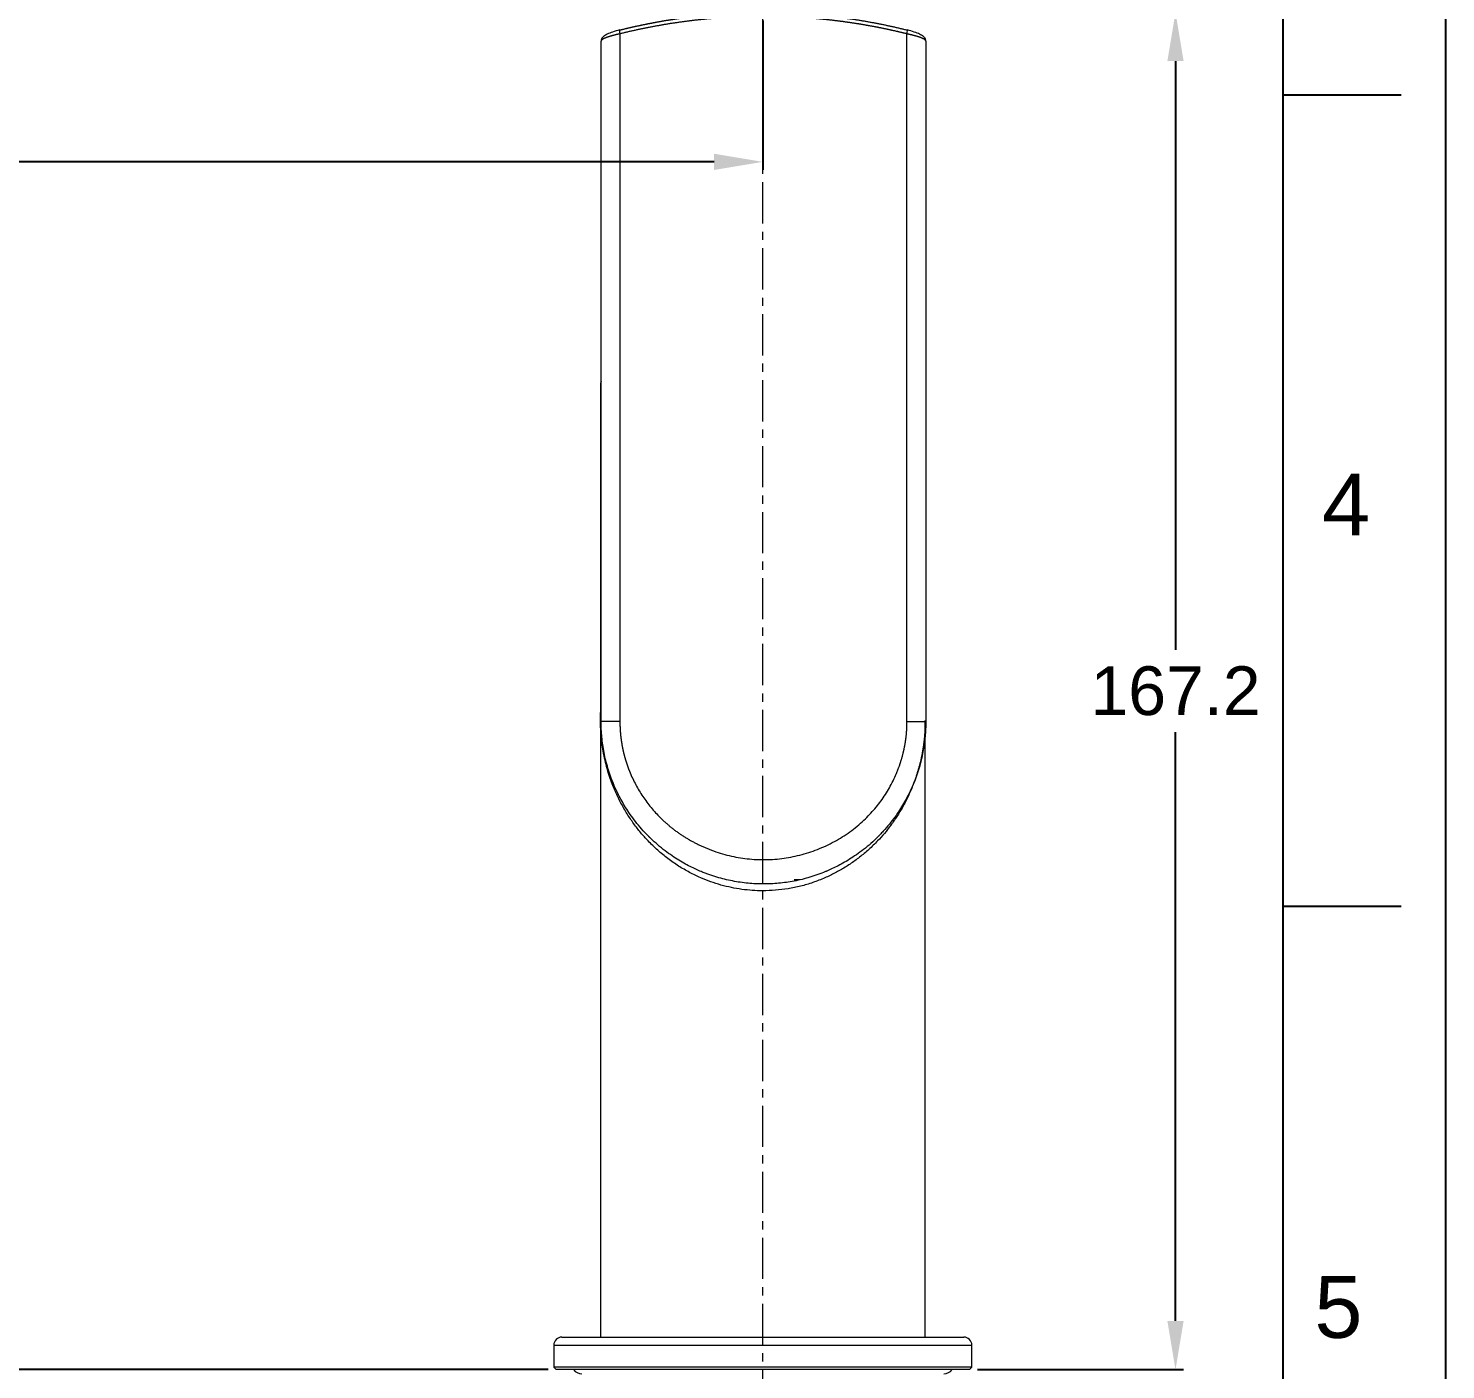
# Model space of a CAD drawing. Header units: millimetres. Extents: x 7368 to 7962, y 1333 to 2173.
# Drawn here: x 7787.2 to 7961.8, y 1696.3 to 1861.6 of the extents above; entities that cross this region are included whole.
import ezdxf

# ---------------------------------------------------------------- set-up
doc = ezdxf.new("R2010")
doc.units = ezdxf.units.MM
doc.linetypes.add('CENTERX2', pattern=[20.32, 12.7, -2.54, 2.54, -2.54])
doc.layers.get('Defpoints').update_dxf_attribs({"color": 3})
doc.layers.add('CENTER', color=1, linetype='CENTERX2', lineweight=15)
doc.layers.add('DIM', color=3, linetype='Continuous', lineweight=9)
doc.layers.add('FORM', color=7, linetype='Continuous')
doc.styles.get("Standard").update_dxf_attribs({"font": 'arial.ttf'})
doc.dimstyles.new('DIMSTYLE_1', dxfattribs={"dimtxt": 6, "dimasz": 6, "dimexe": 1, "dimexo": 1, "dimgap": 2, "dimtad": 1, "dimtih": 1, "dimtoh": 1, "dimdec": 1, "dimdsep": 46, "dimtxsty": 'Standard', "dimcen": 0, "dimclrd": 3, "dimclre": 3, "dimclrt": 4, "dimazin": 0, "dimtp": 0.3, "dimtm": 0.3, "dimtfac": 1, "dimtdec": 1, "dimtofl": 0, "dimtmove": 0, "dimatfit": 3, "dimfxl": 1, "dimtolj": 1, "dimtzin": 0, "dimarcsym": 0})

# ---------------------------------------------------------------- blocks, each defined once
blk = doc.blocks.new('*D34')
at = {"layer": 'Defpoints', "color": 0, "transparency": 16777216}
for p in [(7877.71, 1863.56), (7903.16, 1696.33), (7928.55, 1696.33)]:
    blk.add_point(p, dxfattribs=at)
at = {"layer": 'DIM', "color": 3, "lineweight": -2, "transparency": 16777216}
for p, q in [((7878.71, 1863.56), (7929.55, 1863.56)), ((7928.55, 1857.56), (7928.55, 1785.01)), ((7928.55, 1702.33), (7928.55, 1774.88)), ((7904.16, 1696.33), (7929.55, 1696.33))]:
    blk.add_line(p, q, dxfattribs=at)
at = {"layer": 'DIM', "color": 3, "transparency": 16777216}
for points in [[(7927.55, 1857.56), (7929.55, 1857.56), (7928.55, 1863.56)], [(7927.55, 1702.33), (7929.55, 1702.33), (7928.55, 1696.33)]]:
    blk.add_solid(points, dxfattribs=at)
at = {"layer": 'DIM', "color": 4, "transparency": 16777216, "insert": (7928.55, 1779.94), "char_height": 6, "attachment_point": 5}
blk.add_mtext('\\A1;167.2', dxfattribs=at)
blk = doc.blocks.new('*D43')
at = {"layer": 'Defpoints', "color": 0, "transparency": 16777216}
for p in [(7658.17, 1909.15), (7877.71, 1863.56), (7877.71, 1845.14)]:
    blk.add_point(p, dxfattribs=at)
at = {"layer": 'DIM', "color": 3, "lineweight": -2, "transparency": 16777216}
for p, q in [((7658.17, 1908.15), (7658.17, 1844.14)), ((7877.71, 1862.56), (7877.71, 1844.14)), ((7664.17, 1845.14), (7755.74, 1845.14)), ((7871.71, 1845.14), (7780.14, 1845.14))]:
    blk.add_line(p, q, dxfattribs=at)
at = {"layer": 'DIM', "color": 3, "transparency": 16777216}
for points in [[(7664.17, 1846.14), (7664.17, 1844.14), (7658.17, 1845.14)], [(7871.71, 1846.14), (7871.71, 1844.14), (7877.71, 1845.14)]]:
    blk.add_solid(points, dxfattribs=at)
at = {"layer": 'DIM', "color": 4, "transparency": 16777216, "insert": (7767.94, 1845.14), "char_height": 6, "attachment_point": 5}
blk.add_mtext('\\A1;219.5', dxfattribs=at)
blk = doc.blocks.new('*D44')
at = {"layer": 'Defpoints', "color": 0, "transparency": 16777216}
for p in [(7686.73, 1982.03), (7612.7, 1696.33), (7852.26, 1696.33)]:
    blk.add_point(p, dxfattribs=at)
at = {"layer": 'DIM', "color": 3, "lineweight": -2, "transparency": 16777216}
for p, q in [((7685.73, 1982.03), (7611.7, 1982.03)), ((7612.7, 1976.03), (7612.7, 1844.24)), ((7612.7, 1702.33), (7612.7, 1834.11)), ((7851.26, 1696.33), (7611.7, 1696.33))]:
    blk.add_line(p, q, dxfattribs=at)
at = {"layer": 'DIM', "color": 3, "transparency": 16777216}
for points in [[(7611.7, 1976.03), (7613.7, 1976.03), (7612.7, 1982.03)], [(7611.7, 1702.33), (7613.7, 1702.33), (7612.7, 1696.33)]]:
    blk.add_solid(points, dxfattribs=at)
at = {"layer": 'DIM', "color": 4, "transparency": 16777216, "insert": (7612.7, 1839.18), "char_height": 6, "attachment_point": 5}
blk.add_mtext('\\A1;285.7', dxfattribs=at)

msp = doc.modelspace()

# ---------------------------------------------------------------- linework, layer by layer
at = {"linetype": 'Continuous', "lineweight": 18, "extrusion": (0, 1, 0)}
for p, q in [((7857.79, 1776.17), (7857.79, 1860.03)), ((7897.79, 1860.03), (7897.79, 1776.17)), ((7857.71, 1817.83), (7857.71, 1776.33)), ((7857.71, 1776.33), (7857.71, 1700.33)), ((7897.71, 1700.33), (7897.71, 1776.33)), ((7851.96, 1699.33), (7851.96, 1696.63)), ((7852.96, 1700.33), (7902.46, 1700.33)), ((7903.46, 1696.63), (7903.46, 1699.33)), ((7903.46, 1696.63), (7851.96, 1696.63)), ((7851.96, 1696.63), (7852.26, 1696.33)), ((7903.16, 1696.33), (7852.26, 1696.33)), ((7903.16, 1696.33), (7903.46, 1696.63))]:
    msp.add_line(p, q, dxfattribs=at)
at = {"linetype": 'Continuous', "lineweight": 13, "extrusion": (0, 1, 0)}
for p, q in [((7860.1, 1860.91), (7860.1, 1776.17)), ((7895.47, 1776.17), (7895.47, 1860.91)), ((7860.1, 1776.17), (7857.79, 1776.17)), ((7895.47, 1776.17), (7897.79, 1776.17)), ((7881.59, 1756.71), (7882.26, 1756.71)), ((7851.96, 1699.33), (7903.46, 1699.33))]:
    msp.add_line(p, q, dxfattribs=at)
at = {"linetype": 'Continuous', "lineweight": 18, "extrusion": (0, 0, -1)}
msp.add_arc((-7877.71, 1776.33), 20, 358.1606, 4.9669, dxfattribs=at)
at = {"linetype": 'Continuous', "lineweight": 18}
for centre, radius, start, end in [((7852.96, 1699.33), 1, 90, 180), ((7902.46, 1699.33), 1, 0, 90), ((7855.4, 1697.14), 1.31, 218.1909, 270), ((7900.02, 1697.14), 1.31, 270, 321.8091)]:
    msp.add_arc(centre, radius, start, end, dxfattribs=at)
for centre, major_axis, ratio, start_param, end_param in [((7860.22, 1860.91), (-0.121, 0.485), 0.221553, 6.104157, 7.798761), ((7895.36, 1860.91), (0.121, 0.485), 0.221553, 4.76761, 6.462214), ((7858.31, 1860.11), (-0.424, 0.265), 0.970161, 6.263253, 6.284513), ((7897.27, 1860.11), (0.424, 0.265), 0.970161, 6.281858, 6.302498)]:
    msp.add_ellipse(centre, major_axis=major_axis, ratio=ratio, start_param=start_param, end_param=end_param, dxfattribs=at)
at = {"linetype": 'Continuous', "lineweight": 13}
for centre, major_axis, start_param, end_param in [((7858.31, 1860.11), (-0.424, 0.265), 0.001328, 0.573331), ((7897.27, 1860.11), (0.424, 0.265), 5.709855, 6.281858)]:
    msp.add_ellipse(centre, major_axis=major_axis, ratio=0.970161, start_param=start_param, end_param=end_param, dxfattribs=at)
at = {"linetype": 'Continuous', "lineweight": 18}
for points, knots in [([(7860.12, 1861.39), (7860.16, 1861.4), (7860.24, 1861.42), (7860.36, 1861.45), (7860.48, 1861.48), (7860.6, 1861.51), (7860.72, 1861.54), (7860.84, 1861.57), (7860.95, 1861.6), (7861.07, 1861.62), (7861.19, 1861.65), (7861.31, 1861.68), (7861.43, 1861.71), (7861.55, 1861.74), (7861.67, 1861.76), (7861.79, 1861.79), (7861.91, 1861.82), (7862.03, 1861.84), (7862.15, 1861.87), (7862.27, 1861.9), (7862.39, 1861.92), (7862.52, 1861.95), (7862.64, 1861.97), (7862.76, 1862), (7862.88, 1862.02), (7863, 1862.05), (7863.12, 1862.07), (7863.24, 1862.1), (7863.36, 1862.12), (7863.48, 1862.15), (7863.6, 1862.17), (7863.72, 1862.19), (7863.84, 1862.22), (7863.96, 1862.24), (7864.08, 1862.26), (7864.2, 1862.29), (7864.32, 1862.31), (7864.44, 1862.33), (7864.56, 1862.36), (7864.68, 1862.38), (7864.81, 1862.4), (7864.93, 1862.42), (7865.05, 1862.44), (7865.17, 1862.46), (7865.29, 1862.49), (7865.41, 1862.51), (7865.53, 1862.53), (7865.65, 1862.55), (7865.77, 1862.57), (7865.89, 1862.59), (7866.01, 1862.61), (7866.14, 1862.63), (7866.26, 1862.65), (7866.38, 1862.67), (7866.5, 1862.68), (7866.62, 1862.7), (7866.74, 1862.72), (7866.86, 1862.74), (7866.98, 1862.76), (7867.1, 1862.78), (7867.23, 1862.79), (7867.35, 1862.81), (7867.47, 1862.83), (7867.59, 1862.85), (7867.71, 1862.86), (7867.83, 1862.88), (7867.95, 1862.9), (7868.07, 1862.91), (7868.2, 1862.93), (7868.32, 1862.95), (7868.44, 1862.96), (7868.56, 1862.98), (7868.68, 1862.99), (7868.8, 1863.01), (7868.92, 1863.02), (7869.05, 1863.04), (7869.17, 1863.05), (7869.29, 1863.07), (7869.41, 1863.08), (7869.53, 1863.09), (7869.65, 1863.11), (7869.77, 1863.12), (7869.9, 1863.14), (7870.02, 1863.15), (7870.14, 1863.16), (7870.26, 1863.17), (7870.38, 1863.19), (7870.5, 1863.2), (7870.63, 1863.21), (7870.75, 1863.22), (7870.87, 1863.23), (7870.99, 1863.25), (7871.11, 1863.26), (7871.23, 1863.27), (7871.36, 1863.28), (7871.48, 1863.29), (7871.6, 1863.3), (7871.72, 1863.31), (7871.84, 1863.32), (7871.96, 1863.33), (7872.09, 1863.34), (7872.21, 1863.35), (7872.33, 1863.36), (7872.45, 1863.37), (7872.57, 1863.38), (7872.69, 1863.39), (7872.82, 1863.39), (7872.94, 1863.4), (7873.06, 1863.41), (7873.18, 1863.42), (7873.3, 1863.43), (7873.42, 1863.43), (7873.55, 1863.44), (7873.67, 1863.45), (7873.79, 1863.45), (7873.91, 1863.46), (7874.03, 1863.47), (7874.15, 1863.47), (7874.27, 1863.48), (7874.4, 1863.48), (7874.52, 1863.49), (7874.64, 1863.5), (7874.76, 1863.5), (7874.88, 1863.51), (7875, 1863.51), (7875.13, 1863.51), (7875.25, 1863.52), (7875.37, 1863.52), (7875.49, 1863.53), (7875.61, 1863.53), (7875.73, 1863.53), (7875.86, 1863.54), (7875.98, 1863.54), (7876.1, 1863.54), (7876.22, 1863.55), (7876.34, 1863.55), (7876.46, 1863.55), (7876.58, 1863.55), (7876.71, 1863.56), (7876.83, 1863.56), (7876.95, 1863.56), (7877.07, 1863.56), (7877.19, 1863.56), (7877.31, 1863.56), (7877.43, 1863.56), (7877.56, 1863.56), (7877.68, 1863.56), (7877.83, 1863.56), (7878.01, 1863.56), (7878.22, 1863.56), (7878.42, 1863.56), (7878.63, 1863.56), (7878.84, 1863.56), (7879.05, 1863.55), (7879.26, 1863.55), (7879.47, 1863.54), (7879.67, 1863.54), (7879.88, 1863.53), (7880.09, 1863.53), (7880.3, 1863.52), (7880.51, 1863.51), (7880.72, 1863.5), (7880.93, 1863.5), (7881.13, 1863.49), (7881.34, 1863.48), (7881.55, 1863.47), (7881.76, 1863.46), (7881.97, 1863.44), (7882.18, 1863.43), (7882.39, 1863.42), (7882.59, 1863.4), (7882.8, 1863.39), (7883.01, 1863.38), (7883.22, 1863.36), (7883.43, 1863.34), (7883.64, 1863.33), (7883.85, 1863.31), (7884.06, 1863.29), (7884.26, 1863.28), (7884.47, 1863.26), (7884.68, 1863.24), (7884.89, 1863.22), (7885.1, 1863.2), (7885.31, 1863.17), (7885.52, 1863.15), (7885.72, 1863.13), (7885.93, 1863.11), (7886.14, 1863.08), (7886.35, 1863.06), (7886.56, 1863.03), (7886.77, 1863.01), (7886.97, 1862.98), (7887.18, 1862.96), (7887.39, 1862.93), (7887.6, 1862.9), (7887.81, 1862.87), (7888.02, 1862.84), (7888.22, 1862.81), (7888.43, 1862.78), (7888.64, 1862.75), (7888.85, 1862.72), (7889.05, 1862.69), (7889.26, 1862.66), (7889.47, 1862.62), (7889.68, 1862.59), (7889.89, 1862.55), (7890.09, 1862.52), (7890.3, 1862.48), (7890.51, 1862.45), (7890.71, 1862.41), (7890.92, 1862.37), (7891.13, 1862.33), (7891.34, 1862.29), (7891.54, 1862.26), (7891.75, 1862.22), (7891.96, 1862.17), (7892.16, 1862.13), (7892.37, 1862.09), (7892.58, 1862.05), (7892.78, 1862.01), (7892.99, 1861.96), (7893.2, 1861.92), (7893.4, 1861.87), (7893.61, 1861.83), (7893.81, 1861.78), (7894.02, 1861.74), (7894.23, 1861.69), (7894.43, 1861.64), (7894.64, 1861.59), (7894.84, 1861.54), (7895.05, 1861.49), (7895.25, 1861.44), (7895.39, 1861.41), (7895.46, 1861.39)], [0, 0, 0, 0, 0.003506, 0.007011, 0.010515, 0.014017, 0.017518, 0.021018, 0.024516, 0.028012, 0.031508, 0.035002, 0.038494, 0.041985, 0.045475, 0.048964, 0.052451, 0.055937, 0.059421, 0.062905, 0.066386, 0.069867, 0.073346, 0.076824, 0.080301, 0.083777, 0.087251, 0.090724, 0.094196, 0.097666, 0.101135, 0.104603, 0.10807, 0.111536, 0.115, 0.118463, 0.121925, 0.125386, 0.128845, 0.132303, 0.135761, 0.139217, 0.142671, 0.146125, 0.149578, 0.153029, 0.156479, 0.159928, 0.163376, 0.166823, 0.170269, 0.173714, 0.177157, 0.1806, 0.184041, 0.187481, 0.190921, 0.194359, 0.197796, 0.201232, 0.204667, 0.208101, 0.211534, 0.214966, 0.218397, 0.221827, 0.225256, 0.228684, 0.232111, 0.235537, 0.238962, 0.242386, 0.245809, 0.249231, 0.252652, 0.256073, 0.259492, 0.26291, 0.266328, 0.269744, 0.27316, 0.276575, 0.279989, 0.283402, 0.286814, 0.290225, 0.293635, 0.297045, 0.300454, 0.303861, 0.307268, 0.310675, 0.31408, 0.317485, 0.320888, 0.324291, 0.327693, 0.331095, 0.334495, 0.337895, 0.341294, 0.344693, 0.34809, 0.351487, 0.354883, 0.358278, 0.361673, 0.365067, 0.36846, 0.371853, 0.375244, 0.378636, 0.382026, 0.385416, 0.388805, 0.392193, 0.395581, 0.398968, 0.402355, 0.405741, 0.409126, 0.412511, 0.415895, 0.419278, 0.422661, 0.426043, 0.429425, 0.432806, 0.436187, 0.439567, 0.442946, 0.446325, 0.449703, 0.453081, 0.456459, 0.459835, 0.463212, 0.466588, 0.469963, 0.473338, 0.476712, 0.480086, 0.483459, 0.486832, 0.490205, 0.493577, 0.496949, 0.50032, 0.506103, 0.511887, 0.517673, 0.52346, 0.529249, 0.535039, 0.54083, 0.546623, 0.552418, 0.558214, 0.564011, 0.569811, 0.575612, 0.581414, 0.587219, 0.593025, 0.598833, 0.604643, 0.610455, 0.616269, 0.622084, 0.627902, 0.633722, 0.639544, 0.645368, 0.651194, 0.657022, 0.662853, 0.668685, 0.674521, 0.680358, 0.686198, 0.69204, 0.697885, 0.703732, 0.709581, 0.715433, 0.721288, 0.727145, 0.733005, 0.738868, 0.744733, 0.750601, 0.756472, 0.762346, 0.768223, 0.774102, 0.779984, 0.78587, 0.791758, 0.79765, 0.803544, 0.809441, 0.815342, 0.821246, 0.827153, 0.833063, 0.838977, 0.844894, 0.850814, 0.856737, 0.862664, 0.868595, 0.874529, 0.880466, 0.886407, 0.892351, 0.898299, 0.904251, 0.910206, 0.916165, 0.922128, 0.928095, 0.934065, 0.94004, 0.946018, 0.952, 0.957986, 0.963975, 0.969969, 0.975967, 0.981969, 0.987975, 0.993986, 1, 1, 1, 1]), ([(7860.09, 1861.39), (7859.77, 1861.31), (7859.21, 1861.15), (7858.54, 1860.88), (7858.1, 1860.62), (7857.94, 1860.46), (7857.89, 1860.38)], [0, 0, 0, 0, 0.291183, 0.552764, 0.787981, 1, 1, 1, 1]), ([(7895.47, 1860.91), (7895.43, 1860.92), (7895.35, 1860.94), (7895.23, 1860.97), (7895.11, 1861), (7894.99, 1861.03), (7894.87, 1861.06), (7894.76, 1861.08), (7894.64, 1861.11), (7894.52, 1861.14), (7894.4, 1861.17), (7894.28, 1861.2), (7894.16, 1861.22), (7894.04, 1861.25), (7893.92, 1861.28), (7893.8, 1861.3), (7893.68, 1861.33), (7893.56, 1861.36), (7893.44, 1861.38), (7893.32, 1861.41), (7893.2, 1861.44), (7893.08, 1861.46), (7892.96, 1861.49), (7892.84, 1861.51), (7892.72, 1861.54), (7892.6, 1861.56), (7892.48, 1861.59), (7892.36, 1861.61), (7892.24, 1861.64), (7892.12, 1861.66), (7892, 1861.68), (7891.88, 1861.71), (7891.76, 1861.73), (7891.64, 1861.75), (7891.52, 1861.78), (7891.4, 1861.8), (7891.27, 1861.82), (7891.15, 1861.84), (7891.03, 1861.87), (7890.91, 1861.89), (7890.79, 1861.91), (7890.67, 1861.93), (7890.55, 1861.95), (7890.43, 1861.97), (7890.31, 1862), (7890.19, 1862.02), (7890.07, 1862.04), (7889.95, 1862.06), (7889.83, 1862.08), (7889.71, 1862.1), (7889.59, 1862.12), (7889.46, 1862.14), (7889.34, 1862.16), (7889.22, 1862.17), (7889.1, 1862.19), (7888.98, 1862.21), (7888.86, 1862.23), (7888.74, 1862.25), (7888.62, 1862.27), (7888.5, 1862.29), (7888.38, 1862.3), (7888.26, 1862.32), (7888.13, 1862.34), (7888.01, 1862.36), (7887.89, 1862.37), (7887.77, 1862.39), (7887.65, 1862.41), (7887.53, 1862.42), (7887.41, 1862.44), (7887.29, 1862.45), (7887.16, 1862.47), (7887.04, 1862.48), (7886.92, 1862.5), (7886.8, 1862.52), (7886.68, 1862.53), (7886.56, 1862.54), (7886.44, 1862.56), (7886.32, 1862.57), (7886.19, 1862.59), (7886.07, 1862.6), (7885.95, 1862.62), (7885.83, 1862.63), (7885.71, 1862.64), (7885.59, 1862.66), (7885.47, 1862.67), (7885.34, 1862.68), (7885.22, 1862.69), (7885.1, 1862.71), (7884.98, 1862.72), (7884.86, 1862.73), (7884.74, 1862.74), (7884.62, 1862.75), (7884.49, 1862.76), (7884.37, 1862.77), (7884.25, 1862.79), (7884.13, 1862.8), (7884.01, 1862.81), (7883.89, 1862.82), (7883.76, 1862.83), (7883.64, 1862.84), (7883.52, 1862.85), (7883.4, 1862.86), (7883.28, 1862.87), (7883.16, 1862.87), (7883.03, 1862.88), (7882.91, 1862.89), (7882.79, 1862.9), (7882.67, 1862.91), (7882.55, 1862.92), (7882.43, 1862.92), (7882.3, 1862.93), (7882.18, 1862.94), (7882.06, 1862.95), (7881.94, 1862.95), (7881.82, 1862.96), (7881.7, 1862.97), (7881.57, 1862.97), (7881.45, 1862.98), (7881.33, 1862.99), (7881.21, 1862.99), (7881.09, 1863), (7880.96, 1863), (7880.84, 1863.01), (7880.72, 1863.01), (7880.6, 1863.02), (7880.48, 1863.02), (7880.36, 1863.03), (7880.23, 1863.03), (7880.11, 1863.03), (7879.99, 1863.04), (7879.87, 1863.04), (7879.75, 1863.04), (7879.63, 1863.05), (7879.5, 1863.05), (7879.38, 1863.05), (7879.26, 1863.06), (7879.14, 1863.06), (7879.02, 1863.06), (7878.89, 1863.06), (7878.77, 1863.06), (7878.65, 1863.07), (7878.53, 1863.07), (7878.41, 1863.07), (7878.29, 1863.07), (7878.16, 1863.07), (7878.04, 1863.07), (7877.92, 1863.07), (7877.84, 1863.07), (7877.72, 1863.07), (7877.58, 1863.07), (7877.37, 1863.07), (7877.16, 1863.07), (7876.95, 1863.07), (7876.74, 1863.06), (7876.53, 1863.06), (7876.32, 1863.06), (7876.11, 1863.05), (7875.9, 1863.05), (7875.69, 1863.04), (7875.49, 1863.03), (7875.28, 1863.03), (7875.07, 1863.02), (7874.86, 1863.01), (7874.65, 1863), (7874.44, 1862.99), (7874.23, 1862.98), (7874.02, 1862.97), (7873.81, 1862.96), (7873.6, 1862.95), (7873.39, 1862.94), (7873.18, 1862.93), (7872.97, 1862.91), (7872.77, 1862.9), (7872.56, 1862.88), (7872.35, 1862.87), (7872.14, 1862.85), (7871.93, 1862.84), (7871.72, 1862.82), (7871.51, 1862.8), (7871.3, 1862.78), (7871.09, 1862.76), (7870.88, 1862.75), (7870.68, 1862.73), (7870.47, 1862.7), (7870.26, 1862.68), (7870.05, 1862.66), (7869.84, 1862.64), (7869.63, 1862.62), (7869.42, 1862.59), (7869.21, 1862.57), (7869.01, 1862.54), (7868.8, 1862.52), (7868.59, 1862.49), (7868.38, 1862.47), (7868.17, 1862.44), (7867.96, 1862.41), (7867.76, 1862.38), (7867.55, 1862.35), (7867.34, 1862.32), (7867.13, 1862.29), (7866.92, 1862.26), (7866.71, 1862.23), (7866.51, 1862.2), (7866.3, 1862.17), (7866.09, 1862.13), (7865.88, 1862.1), (7865.68, 1862.07), (7865.47, 1862.03), (7865.26, 1861.99), (7865.05, 1861.96), (7864.85, 1861.92), (7864.64, 1861.88), (7864.43, 1861.85), (7864.23, 1861.81), (7864.02, 1861.77), (7863.81, 1861.73), (7863.6, 1861.69), (7863.4, 1861.65), (7863.19, 1861.61), (7862.98, 1861.56), (7862.78, 1861.52), (7862.57, 1861.48), (7862.37, 1861.43), (7862.16, 1861.39), (7861.95, 1861.34), (7861.75, 1861.3), (7861.54, 1861.25), (7861.34, 1861.21), (7861.13, 1861.16), (7860.92, 1861.11), (7860.72, 1861.06), (7860.51, 1861.01), (7860.31, 1860.96), (7860.17, 1860.93), (7860.1, 1860.91)], [0, 0, 0, 0, 0.003498, 0.006994, 0.010489, 0.013982, 0.017474, 0.020964, 0.024453, 0.027941, 0.031427, 0.034912, 0.038396, 0.041878, 0.045358, 0.048838, 0.052316, 0.055793, 0.059268, 0.062742, 0.066215, 0.069686, 0.073156, 0.076625, 0.080093, 0.083559, 0.087024, 0.090488, 0.09395, 0.097412, 0.100872, 0.104331, 0.107788, 0.111245, 0.1147, 0.118154, 0.121607, 0.125059, 0.128509, 0.131959, 0.135407, 0.138854, 0.1423, 0.145745, 0.149189, 0.152632, 0.156073, 0.159514, 0.162953, 0.166392, 0.169829, 0.173266, 0.176701, 0.180135, 0.183569, 0.187001, 0.190432, 0.193862, 0.197292, 0.20072, 0.204147, 0.207574, 0.210999, 0.214424, 0.217847, 0.22127, 0.224692, 0.228113, 0.231533, 0.234952, 0.23837, 0.241788, 0.245204, 0.24862, 0.252035, 0.255449, 0.258862, 0.262274, 0.265686, 0.269097, 0.272507, 0.275916, 0.279325, 0.282732, 0.286139, 0.289546, 0.292951, 0.296356, 0.29976, 0.303164, 0.306566, 0.309968, 0.31337, 0.31677, 0.320171, 0.32357, 0.326969, 0.330367, 0.333764, 0.337161, 0.340558, 0.343953, 0.347349, 0.350743, 0.354137, 0.357531, 0.360924, 0.364316, 0.367708, 0.371099, 0.37449, 0.37788, 0.38127, 0.38466, 0.388049, 0.391437, 0.394825, 0.398213, 0.4016, 0.404986, 0.408373, 0.411759, 0.415144, 0.418529, 0.421914, 0.425298, 0.428682, 0.432066, 0.435449, 0.438832, 0.442215, 0.445597, 0.44898, 0.452361, 0.455743, 0.459124, 0.462505, 0.465886, 0.469266, 0.472646, 0.476026, 0.479406, 0.482786, 0.486165, 0.489544, 0.492923, 0.496302, 0.499681, 0.5, 0.505807, 0.511615, 0.517423, 0.523231, 0.529041, 0.534851, 0.540661, 0.546473, 0.552285, 0.558098, 0.563912, 0.569727, 0.575544, 0.581361, 0.587179, 0.592999, 0.598819, 0.604641, 0.610464, 0.616289, 0.622115, 0.627942, 0.633771, 0.639602, 0.645434, 0.651268, 0.657103, 0.66294, 0.668779, 0.674619, 0.680462, 0.686306, 0.692153, 0.698001, 0.703852, 0.709704, 0.715559, 0.721416, 0.727275, 0.733137, 0.739, 0.744866, 0.750735, 0.756606, 0.762479, 0.768356, 0.774234, 0.780116, 0.786, 0.791886, 0.797776, 0.803668, 0.809564, 0.815462, 0.821363, 0.827267, 0.833174, 0.839085, 0.844998, 0.850915, 0.856835, 0.862758, 0.868685, 0.874615, 0.880548, 0.886485, 0.892425, 0.898369, 0.904316, 0.910267, 0.916222, 0.922181, 0.928143, 0.934109, 0.940079, 0.946053, 0.95203, 0.958012, 0.963998, 0.969988, 0.975982, 0.98198, 0.987982, 0.993989, 1, 1, 1, 1]), ([(7897.69, 1860.38), (7897.64, 1860.46), (7897.47, 1860.63), (7897.03, 1860.88), (7896.36, 1861.15), (7895.81, 1861.31), (7895.49, 1861.39)], [0, 0, 0, 0, 0.212841, 0.44838, 0.709796, 1, 1, 1, 1]), ([(7860.1, 1860.91), (7860.1, 1860.91), (7860.08, 1860.91), (7860.05, 1860.9), (7860.03, 1860.89), (7860, 1860.89), (7859.97, 1860.88), (7859.94, 1860.88), (7859.91, 1860.87), (7859.88, 1860.86), (7859.85, 1860.86), (7859.82, 1860.85), (7859.79, 1860.84), (7859.75, 1860.83), (7859.72, 1860.82), (7859.68, 1860.82), (7859.64, 1860.81), (7859.61, 1860.8), (7859.57, 1860.79), (7859.53, 1860.78), (7859.49, 1860.77), (7859.45, 1860.76), (7859.41, 1860.75), (7859.37, 1860.74), (7859.33, 1860.73), (7859.28, 1860.72), (7859.24, 1860.7), (7859.2, 1860.69), (7859.15, 1860.68), (7859.11, 1860.67), (7859.06, 1860.65), (7859.02, 1860.64), (7858.97, 1860.63), (7858.93, 1860.62), (7858.88, 1860.6), (7858.84, 1860.59), (7858.79, 1860.57), (7858.75, 1860.56), (7858.7, 1860.54), (7858.65, 1860.53), (7858.61, 1860.51), (7858.56, 1860.5), (7858.51, 1860.48), (7858.45, 1860.46), (7858.4, 1860.44), (7858.35, 1860.42), (7858.31, 1860.4), (7858.26, 1860.38), (7858.22, 1860.37), (7858.18, 1860.35), (7858.15, 1860.33), (7858.11, 1860.32), (7858.08, 1860.3), (7858.05, 1860.28), (7858.02, 1860.27), (7858, 1860.25), (7857.97, 1860.24), (7857.95, 1860.23), (7857.93, 1860.21), (7857.91, 1860.2), (7857.89, 1860.19), (7857.88, 1860.17), (7857.86, 1860.16), (7857.85, 1860.15), (7857.84, 1860.14), (7857.83, 1860.13), (7857.82, 1860.12), (7857.82, 1860.11), (7857.81, 1860.11)], [0, 0, 0, 0, 0.006831, 0.013954, 0.021367, 0.029071, 0.037067, 0.045354, 0.053931, 0.0628, 0.07196, 0.081411, 0.091154, 0.101187, 0.111512, 0.122127, 0.133034, 0.144233, 0.155722, 0.167503, 0.179575, 0.191938, 0.204592, 0.217538, 0.230775, 0.244303, 0.258122, 0.272233, 0.286635, 0.301328, 0.316312, 0.331588, 0.347155, 0.363013, 0.379163, 0.395604, 0.412336, 0.429359, 0.446674, 0.46428, 0.482177, 0.500365, 0.524187, 0.547639, 0.570723, 0.593438, 0.615784, 0.637761, 0.65937, 0.68061, 0.701482, 0.721985, 0.74212, 0.761886, 0.781284, 0.800315, 0.818977, 0.837271, 0.855197, 0.872755, 0.889946, 0.90677, 0.923226, 0.939314, 0.955036, 0.970391, 0.985379, 1, 1, 1, 1]), ([(7897.76, 1860.11), (7897.76, 1860.11), (7897.76, 1860.12), (7897.75, 1860.12), (7897.75, 1860.13), (7897.74, 1860.13), (7897.74, 1860.14), (7897.73, 1860.14), (7897.73, 1860.15), (7897.72, 1860.15), (7897.72, 1860.16), (7897.71, 1860.16), (7897.7, 1860.17), (7897.7, 1860.18), (7897.69, 1860.18), (7897.68, 1860.19), (7897.67, 1860.2), (7897.66, 1860.2), (7897.65, 1860.21), (7897.64, 1860.21), (7897.63, 1860.22), (7897.62, 1860.23), (7897.61, 1860.24), (7897.6, 1860.24), (7897.59, 1860.25), (7897.57, 1860.26), (7897.56, 1860.26), (7897.55, 1860.27), (7897.53, 1860.28), (7897.52, 1860.29), (7897.5, 1860.3), (7897.49, 1860.3), (7897.47, 1860.31), (7897.45, 1860.32), (7897.43, 1860.33), (7897.42, 1860.34), (7897.4, 1860.35), (7897.38, 1860.35), (7897.36, 1860.36), (7897.34, 1860.37), (7897.32, 1860.38), (7897.29, 1860.39), (7897.27, 1860.4), (7897.25, 1860.41), (7897.22, 1860.42), (7897.2, 1860.43), (7897.17, 1860.44), (7897.15, 1860.45), (7897.12, 1860.46), (7897.09, 1860.47), (7897.07, 1860.48), (7897.04, 1860.49), (7896.99, 1860.51), (7896.92, 1860.53), (7896.84, 1860.56), (7896.75, 1860.58), (7896.66, 1860.61), (7896.58, 1860.64), (7896.49, 1860.66), (7896.41, 1860.68), (7896.33, 1860.71), (7896.24, 1860.73), (7896.17, 1860.75), (7896.09, 1860.77), (7896.01, 1860.79), (7895.94, 1860.8), (7895.87, 1860.82), (7895.81, 1860.84), (7895.74, 1860.85), (7895.68, 1860.87), (7895.62, 1860.88), (7895.57, 1860.89), (7895.52, 1860.9), (7895.49, 1860.91), (7895.47, 1860.91)], [0, 0, 0, 0, 0.007419, 0.014934, 0.022544, 0.03025, 0.038051, 0.045948, 0.05394, 0.062027, 0.07021, 0.078489, 0.086863, 0.095333, 0.103898, 0.112559, 0.121316, 0.130168, 0.139116, 0.14816, 0.157299, 0.166534, 0.175865, 0.185292, 0.194814, 0.204433, 0.214147, 0.223956, 0.233862, 0.243863, 0.25396, 0.264154, 0.274442, 0.284827, 0.295308, 0.305885, 0.316557, 0.327325, 0.33819, 0.34915, 0.360206, 0.371358, 0.382606, 0.39395, 0.40539, 0.416926, 0.428558, 0.440285, 0.452109, 0.464029, 0.476045, 0.488157, 0.500364, 0.534638, 0.567863, 0.60004, 0.631168, 0.661249, 0.690281, 0.718265, 0.745201, 0.771089, 0.795929, 0.81972, 0.842464, 0.864159, 0.884807, 0.904406, 0.922958, 0.940461, 0.956917, 0.972326, 0.986687, 1, 1, 1, 1]), ([(7857.74, 1777.39), (7857.74, 1777.4), (7857.74, 1777.44), (7857.74, 1777.5), (7857.75, 1777.56), (7857.75, 1777.63), (7857.75, 1777.69), (7857.76, 1777.75), (7857.76, 1777.82), (7857.77, 1777.88), (7857.77, 1777.94), (7857.78, 1778), (7857.78, 1778.04), (7857.78, 1778.07), (7857.78, 1778.07)], [0, 0, 0, 0, 0.071912, 0.167129, 0.261625, 0.355402, 0.44846, 0.540797, 0.632415, 0.723313, 0.813492, 0.902951, 0.991691, 1, 1, 1, 1]), ([(7897.71, 1775.9), (7897.71, 1775.9), (7897.71, 1775.87), (7897.71, 1775.83), (7897.7, 1775.76), (7897.7, 1775.69), (7897.7, 1775.62), (7897.7, 1775.55), (7897.7, 1775.48), (7897.69, 1775.42), (7897.69, 1775.35), (7897.69, 1775.28), (7897.68, 1775.22), (7897.68, 1775.15), (7897.68, 1775.09), (7897.67, 1775.02), (7897.67, 1774.96), (7897.67, 1774.9), (7897.66, 1774.83), (7897.66, 1774.77), (7897.65, 1774.71), (7897.65, 1774.65), (7897.64, 1774.59), (7897.64, 1774.53), (7897.63, 1774.47), (7897.63, 1774.41), (7897.62, 1774.35), (7897.62, 1774.29), (7897.61, 1774.24), (7897.61, 1774.18), (7897.6, 1774.12), (7897.6, 1774.07), (7897.59, 1774.01), (7897.58, 1773.96), (7897.58, 1773.9), (7897.57, 1773.85), (7897.57, 1773.79), (7897.56, 1773.74), (7897.55, 1773.69), (7897.55, 1773.64), (7897.54, 1773.58), (7897.53, 1773.53), (7897.53, 1773.48), (7897.52, 1773.43), (7897.51, 1773.38), (7897.51, 1773.33), (7897.5, 1773.28), (7897.49, 1773.24), (7897.49, 1773.19), (7897.48, 1773.14), (7897.47, 1773.09), (7897.47, 1773.05), (7897.46, 1773), (7897.45, 1772.96), (7897.45, 1772.91), (7897.44, 1772.87), (7897.43, 1772.82), (7897.43, 1772.78), (7897.42, 1772.74), (7897.41, 1772.7), (7897.4, 1772.65), (7897.4, 1772.61), (7897.39, 1772.57), (7897.38, 1772.53), (7897.38, 1772.49), (7897.37, 1772.45), (7897.36, 1772.42), (7897.36, 1772.38), (7897.35, 1772.34), (7897.34, 1772.3), (7897.33, 1772.27), (7897.29, 1772.03), (7897.2, 1771.61), (7897.06, 1771), (7896.91, 1770.41), (7896.74, 1769.85), (7896.57, 1769.31), (7896.38, 1768.79), (7896.08, 1768), (7895.63, 1766.95), (7894.97, 1765.69), (7894.26, 1764.51), (7893.5, 1763.42), (7892.71, 1762.41), (7891.97, 1761.59), (7891.33, 1760.94), (7890.78, 1760.42), (7890.22, 1759.93), (7889.64, 1759.47), (7889.06, 1759.03), (7888.46, 1758.61), (7887.86, 1758.22), (7887.24, 1757.86), (7886.63, 1757.52), (7886, 1757.21), (7885.1, 1756.8), (7883.9, 1756.33), (7882.38, 1755.88), (7880.83, 1755.56), (7879.27, 1755.37), (7877.8, 1755.31), (7876.41, 1755.36), (7875.11, 1755.49), (7873.82, 1755.71), (7872.54, 1756.03), (7871.28, 1756.43), (7869.98, 1756.94), (7868.65, 1757.59), (7867.3, 1758.38), (7865.98, 1759.29), (7864.73, 1760.33), (7863.79, 1761.24), (7863.11, 1761.97), (7862.66, 1762.49), (7862.23, 1763.03), (7861.8, 1763.6), (7861.39, 1764.19), (7860.98, 1764.81), (7860.6, 1765.46), (7860.22, 1766.13), (7859.87, 1766.82), (7859.54, 1767.55), (7859.21, 1768.33), (7858.89, 1769.19), (7858.59, 1770.14), (7858.32, 1771.16), (7858.16, 1771.89), (7858.08, 1772.3), (7858.07, 1772.37), (7858.06, 1772.44), (7858.04, 1772.51), (7858.03, 1772.59), (7858.02, 1772.67), (7858.01, 1772.74), (7857.99, 1772.83), (7857.98, 1772.91), (7857.97, 1772.99), (7857.95, 1773.08), (7857.94, 1773.16), (7857.93, 1773.25), (7857.91, 1773.35), (7857.9, 1773.44), (7857.89, 1773.53), (7857.88, 1773.63), (7857.87, 1773.73), (7857.85, 1773.83), (7857.84, 1773.93), (7857.83, 1774.03), (7857.82, 1774.14), (7857.81, 1774.24), (7857.8, 1774.35), (7857.79, 1774.46), (7857.78, 1774.57), (7857.77, 1774.69), (7857.76, 1774.8), (7857.76, 1774.92), (7857.75, 1775.04), (7857.74, 1775.16), (7857.74, 1775.28), (7857.73, 1775.41), (7857.73, 1775.53), (7857.72, 1775.66), (7857.72, 1775.79), (7857.72, 1775.92), (7857.71, 1776.06), (7857.71, 1776.19), (7857.71, 1776.28), (7857.71, 1776.33)], [0, 0, 0, 0, 0.000039, 0.001295, 0.002542, 0.003781, 0.00501, 0.006231, 0.007443, 0.008646, 0.009841, 0.011026, 0.012203, 0.013371, 0.01453, 0.01568, 0.016821, 0.017954, 0.019078, 0.020192, 0.021298, 0.022396, 0.023484, 0.024564, 0.025635, 0.026696, 0.02775, 0.028794, 0.029829, 0.030856, 0.031874, 0.032883, 0.033883, 0.034874, 0.035857, 0.03683, 0.037795, 0.038751, 0.039699, 0.040637, 0.041566, 0.042487, 0.043399, 0.044302, 0.045196, 0.046082, 0.046958, 0.047826, 0.048685, 0.049535, 0.050376, 0.051209, 0.052032, 0.052847, 0.053653, 0.05445, 0.055239, 0.056018, 0.056789, 0.057551, 0.058304, 0.059048, 0.059783, 0.06051, 0.061228, 0.061936, 0.062636, 0.063328, 0.06401, 0.064684, 0.065348, 0.066004, 0.077407, 0.088448, 0.099128, 0.109446, 0.119402, 0.128997, 0.138231, 0.163644, 0.187885, 0.210962, 0.232884, 0.253663, 0.273312, 0.285237, 0.29691, 0.308337, 0.319521, 0.330468, 0.341183, 0.351673, 0.361942, 0.371997, 0.381847, 0.391497, 0.413413, 0.434718, 0.455527, 0.475964, 0.49616, 0.512978, 0.529949, 0.547149, 0.564652, 0.582526, 0.600839, 0.622325, 0.644817, 0.668387, 0.693096, 0.718996, 0.729574, 0.740487, 0.751736, 0.763325, 0.775255, 0.787528, 0.800145, 0.813108, 0.826418, 0.840078, 0.854088, 0.870481, 0.887983, 0.906593, 0.926312, 0.927549, 0.928817, 0.930116, 0.931446, 0.932807, 0.934199, 0.935622, 0.937076, 0.938561, 0.940078, 0.941625, 0.943203, 0.944813, 0.946453, 0.948125, 0.949827, 0.951561, 0.953325, 0.955121, 0.956948, 0.958805, 0.960694, 0.962614, 0.964565, 0.966547, 0.968559, 0.970603, 0.972678, 0.974784, 0.976922, 0.97909, 0.981289, 0.983519, 0.98578, 0.988073, 0.990396, 0.992751, 0.995136, 0.997552, 1, 1, 1, 1]), ([(7897.79, 1776.17), (7897.79, 1775.57), (7897.76, 1774.96), (7897.65, 1773.72), (7897.56, 1773.08), (7897.31, 1771.79), (7897.16, 1771.14), (7896.86, 1770.15), (7896.76, 1769.82), (7896.58, 1769.32), (7896.49, 1769.07), (7896.38, 1768.78), (7896.32, 1768.64), (7896.29, 1768.57), (7896.27, 1768.53), (7896.26, 1768.51), (7896.26, 1768.5), (7896.26, 1768.5), (7896.26, 1768.5), (7896.26, 1768.5), (7896.26, 1768.5), (7896.26, 1768.49), (7896.26, 1768.49), (7896.16, 1768.27), (7896.06, 1768.04), (7895.84, 1767.56), (7895.72, 1767.31), (7895.46, 1766.81), (7895.32, 1766.55), (7895.02, 1766.01), (7894.86, 1765.74), (7894.51, 1765.19), (7894.32, 1764.91), (7893.92, 1764.34), (7893.71, 1764.05), (7893.25, 1763.48), (7893.01, 1763.18), (7892.62, 1762.75), (7892.42, 1762.53), (7892.17, 1762.27), (7892.05, 1762.15), (7891.99, 1762.08), (7891.95, 1762.05), (7891.94, 1762.03), (7891.93, 1762.03), (7891.93, 1762.02), (7891.93, 1762.02), (7891.92, 1762.02), (7891.92, 1762.02), (7891.62, 1761.72), (7891.32, 1761.43), (7890.72, 1760.9), (7890.42, 1760.65), (7889.82, 1760.19), (7889.53, 1759.97), (7888.95, 1759.57), (7888.67, 1759.38), (7888.11, 1759.03), (7887.84, 1758.87), (7887.31, 1758.58), (7887.06, 1758.44), (7886.56, 1758.19), (7886.32, 1758.08), (7885.98, 1757.92), (7885.81, 1757.85), (7885.62, 1757.77), (7885.53, 1757.73), (7885.48, 1757.71), (7885.46, 1757.7), (7885.45, 1757.69), (7885.44, 1757.69), (7885.44, 1757.69), (7885.44, 1757.69), (7885.44, 1757.69), (7885.44, 1757.69), (7885.44, 1757.69), (7885.44, 1757.69), (7885.44, 1757.69), (7884.8, 1757.42), (7884.16, 1757.2), (7882.87, 1756.81), (7882.22, 1756.65), (7880.93, 1756.4), (7880.29, 1756.31), (7879.34, 1756.22), (7879.02, 1756.2), (7878.55, 1756.18), (7878.32, 1756.17), (7878.04, 1756.17), (7877.91, 1756.17), (7877.85, 1756.17), (7877.81, 1756.17), (7877.79, 1756.17), (7877.15, 1756.17), (7876.52, 1756.2), (7875.25, 1756.32), (7874.61, 1756.41), (7873.33, 1756.66), (7872.68, 1756.82), (7871.72, 1757.11), (7871.4, 1757.21), (7870.91, 1757.38), (7870.67, 1757.47), (7870.39, 1757.58), (7870.25, 1757.64), (7870.19, 1757.67), (7870.15, 1757.68), (7870.13, 1757.69), (7870.12, 1757.69), (7870.12, 1757.7), (7870.12, 1757.7), (7870.12, 1757.7), (7870.12, 1757.7), (7870.12, 1757.7), (7870.12, 1757.7), (7870.12, 1757.7), (7869.91, 1757.78), (7869.69, 1757.88), (7869.23, 1758.09), (7868.99, 1758.2), (7868.5, 1758.45), (7868.24, 1758.59), (7867.72, 1758.88), (7867.45, 1759.04), (7866.9, 1759.39), (7866.61, 1759.58), (7866.04, 1759.98), (7865.74, 1760.2), (7865.15, 1760.66), (7864.85, 1760.91), (7864.4, 1761.31), (7864.25, 1761.44), (7864.02, 1761.66), (7863.91, 1761.76), (7863.78, 1761.89), (7863.71, 1761.96), (7863.68, 1761.99), (7863.66, 1762.01), (7863.65, 1762.02), (7863.65, 1762.02), (7863.65, 1762.02), (7863.65, 1762.02), (7863.34, 1762.33), (7863.05, 1762.64), (7862.51, 1763.25), (7862.26, 1763.56), (7861.79, 1764.16), (7861.57, 1764.45), (7861.17, 1765.04), (7860.98, 1765.32), (7860.64, 1765.87), (7860.48, 1766.14), (7860.19, 1766.67), (7860.05, 1766.92), (7859.81, 1767.41), (7859.69, 1767.64), (7859.54, 1767.97), (7859.47, 1768.14), (7859.39, 1768.32), (7859.35, 1768.41), (7859.33, 1768.45), (7859.33, 1768.48), (7859.32, 1768.49), (7859.32, 1768.49), (7859.32, 1768.5), (7859.32, 1768.5), (7859.32, 1768.5), (7859.32, 1768.5), (7859.32, 1768.5), (7859.32, 1768.5), (7859.32, 1768.5), (7859.05, 1769.14), (7858.82, 1769.78), (7858.43, 1771.08), (7858.28, 1771.72), (7858.03, 1773.01), (7857.94, 1773.65), (7857.82, 1774.92), (7857.79, 1775.55), (7857.79, 1776.17)], [0, 0, 0, 0, 0.03125, 0.03125, 0.0625, 0.0625, 0.09375, 0.09375, 0.109375, 0.109375, 0.117187, 0.121094, 0.123047, 0.124023, 0.124512, 0.124756, 0.124878, 0.124939, 0.124969, 0.124985, 0.124992, 0.124992, 0.125, 0.125, 0.140625, 0.140625, 0.15625, 0.15625, 0.171875, 0.171875, 0.1875, 0.1875, 0.203125, 0.203125, 0.21875, 0.21875, 0.234375, 0.234375, 0.242187, 0.246094, 0.248047, 0.249023, 0.249512, 0.249756, 0.249878, 0.249939, 0.249969, 0.249969, 0.25, 0.25, 0.265625, 0.265625, 0.28125, 0.28125, 0.296875, 0.296875, 0.3125, 0.3125, 0.328125, 0.328125, 0.34375, 0.34375, 0.359375, 0.359375, 0.367187, 0.371094, 0.373047, 0.374023, 0.374512, 0.374756, 0.374878, 0.374939, 0.374969, 0.374985, 0.374992, 0.374996, 0.374996, 0.375, 0.375, 0.40625, 0.40625, 0.4375, 0.4375, 0.46875, 0.46875, 0.484375, 0.484375, 0.492187, 0.496094, 0.498047, 0.499023, 0.499023, 0.5, 0.5, 0.53125, 0.53125, 0.5625, 0.5625, 0.59375, 0.59375, 0.609375, 0.609375, 0.617187, 0.621094, 0.623047, 0.624023, 0.624512, 0.624756, 0.624878, 0.624939, 0.624969, 0.624985, 0.624992, 0.624996, 0.624996, 0.625, 0.625, 0.640625, 0.640625, 0.65625, 0.65625, 0.671875, 0.671875, 0.6875, 0.6875, 0.703125, 0.703125, 0.71875, 0.71875, 0.734375, 0.734375, 0.742187, 0.742187, 0.746094, 0.748047, 0.749023, 0.749512, 0.749756, 0.749878, 0.749939, 0.749939, 0.75, 0.75, 0.765625, 0.765625, 0.78125, 0.78125, 0.796875, 0.796875, 0.8125, 0.8125, 0.828125, 0.828125, 0.84375, 0.84375, 0.859375, 0.859375, 0.867187, 0.871094, 0.873047, 0.874023, 0.874512, 0.874756, 0.874878, 0.874939, 0.874969, 0.874985, 0.874992, 0.874996, 0.874996, 0.875, 0.875, 0.90625, 0.90625, 0.9375, 0.9375, 0.96875, 0.96875, 1, 1, 1, 1])]:
    msp.add_open_spline(points, degree=3, knots=knots, dxfattribs=at)
for points in [[(7857.89, 1860.38), (7857.79, 1860.22), (7857.79, 1860.04)], [(7897.79, 1860.04), (7897.78, 1860.22), (7897.69, 1860.38)], [(7857.79, 1818.13), (7857.75, 1817.98), (7857.71, 1817.83)]]:
    msp.add_open_spline(points, degree=2, dxfattribs=at)
at = {"linetype": 'Continuous', "lineweight": 13}
for points, knots in [([(7857.81, 1860.11), (7857.81, 1860.11), (7857.81, 1860.11), (7857.81, 1860.1), (7857.8, 1860.1), (7857.8, 1860.09), (7857.8, 1860.09), (7857.8, 1860.08), (7857.8, 1860.08), (7857.79, 1860.07), (7857.79, 1860.07), (7857.79, 1860.06), (7857.79, 1860.06), (7857.79, 1860.05), (7857.79, 1860.04), (7857.79, 1860.04), (7857.79, 1860.03), (7857.79, 1860.03), (7857.79, 1860.03)], [0, 0, 0, 0, 0.063952, 0.127703, 0.191254, 0.254607, 0.317765, 0.380727, 0.443496, 0.506074, 0.568462, 0.630661, 0.692674, 0.754502, 0.816147, 0.877611, 0.938894, 1, 1, 1, 1]), ([(7897.79, 1860.03), (7897.79, 1860.03), (7897.79, 1860.03), (7897.79, 1860.04), (7897.79, 1860.05), (7897.79, 1860.05), (7897.78, 1860.06), (7897.78, 1860.06), (7897.78, 1860.07), (7897.78, 1860.08), (7897.78, 1860.08), (7897.78, 1860.09), (7897.77, 1860.09), (7897.77, 1860.1), (7897.77, 1860.1), (7897.76, 1860.11), (7897.76, 1860.11), (7897.76, 1860.11)], [0, 0, 0, 0, 0.065186, 0.130574, 0.196167, 0.261967, 0.327976, 0.394196, 0.460629, 0.527277, 0.594142, 0.661226, 0.728532, 0.796059, 0.863812, 0.931792, 1, 1, 1, 1]), ([(7860.1, 1776.17), (7860.1, 1776.15), (7860.1, 1776.1), (7860.1, 1776.04), (7860.1, 1775.97), (7860.11, 1775.91), (7860.11, 1775.85), (7860.11, 1775.78), (7860.11, 1775.72), (7860.11, 1775.65), (7860.11, 1775.59), (7860.12, 1775.53), (7860.12, 1775.46), (7860.12, 1775.4), (7860.12, 1775.33), (7860.13, 1775.27), (7860.13, 1775.21), (7860.13, 1775.14), (7860.14, 1775.08), (7860.14, 1775.02), (7860.15, 1774.95), (7860.15, 1774.89), (7860.16, 1774.82), (7860.16, 1774.76), (7860.17, 1774.7), (7860.17, 1774.63), (7860.18, 1774.57), (7860.19, 1774.51), (7860.19, 1774.44), (7860.2, 1774.38), (7860.21, 1774.32), (7860.21, 1774.26), (7860.22, 1774.19), (7860.23, 1774.13), (7860.24, 1774.07), (7860.24, 1774), (7860.25, 1773.94), (7860.26, 1773.88), (7860.27, 1773.82), (7860.28, 1773.75), (7860.29, 1773.69), (7860.3, 1773.63), (7860.31, 1773.56), (7860.32, 1773.5), (7860.33, 1773.44), (7860.34, 1773.38), (7860.35, 1773.31), (7860.36, 1773.25), (7860.37, 1773.19), (7860.38, 1773.13), (7860.4, 1773.07), (7860.41, 1773), (7860.42, 1772.94), (7860.43, 1772.88), (7860.45, 1772.82), (7860.46, 1772.76), (7860.47, 1772.69), (7860.49, 1772.63), (7860.5, 1772.57), (7860.51, 1772.51), (7860.53, 1772.45), (7860.54, 1772.38), (7860.56, 1772.32), (7860.57, 1772.26), (7860.59, 1772.2), (7860.6, 1772.14), (7860.62, 1772.08), (7860.64, 1772.02), (7860.65, 1771.95), (7860.67, 1771.89), (7860.69, 1771.83), (7860.7, 1771.77), (7860.72, 1771.71), (7860.74, 1771.65), (7860.75, 1771.59), (7860.77, 1771.53), (7860.79, 1771.46), (7860.81, 1771.4), (7860.83, 1771.34), (7860.85, 1771.28), (7860.87, 1771.22), (7860.89, 1771.16), (7860.91, 1771.1), (7860.93, 1771.04), (7860.95, 1770.98), (7860.97, 1770.92), (7860.99, 1770.86), (7861.01, 1770.8), (7861.03, 1770.74), (7861.05, 1770.67), (7861.07, 1770.61), (7861.09, 1770.55), (7861.12, 1770.49), (7861.14, 1770.43), (7861.16, 1770.37), (7861.18, 1770.31), (7861.21, 1770.25), (7861.23, 1770.19), (7861.25, 1770.13), (7861.28, 1770.07), (7861.3, 1770.01), (7861.33, 1769.95), (7861.35, 1769.89), (7861.38, 1769.83), (7861.4, 1769.77), (7861.43, 1769.71), (7861.45, 1769.65), (7861.48, 1769.59), (7861.61, 1769.3), (7861.86, 1768.77), (7862.26, 1768.02), (7862.69, 1767.3), (7863.16, 1766.6), (7863.67, 1765.92), (7864.21, 1765.26), (7864.79, 1764.63), (7865.29, 1764.13), (7865.71, 1763.74), (7866.03, 1763.47), (7866.35, 1763.2), (7866.68, 1762.94), (7867.01, 1762.69), (7867.35, 1762.44), (7867.7, 1762.2), (7868.06, 1761.98), (7868.42, 1761.76), (7868.78, 1761.54), (7869.15, 1761.34), (7869.53, 1761.14), (7869.92, 1760.95), (7870.31, 1760.77), (7870.71, 1760.6), (7871.33, 1760.35), (7872.19, 1760.04), (7873.29, 1759.72), (7874.4, 1759.48), (7875.51, 1759.3), (7876.64, 1759.19), (7877.4, 1759.17), (7878.16, 1759.17), (7878.92, 1759.19), (7880.05, 1759.29), (7881.16, 1759.47), (7882.27, 1759.72), (7883.37, 1760.03), (7884.45, 1760.42), (7885.5, 1760.87), (7886.53, 1761.38), (7887.51, 1761.95), (7888.44, 1762.58), (7889.33, 1763.27), (7890.14, 1763.99), (7890.87, 1764.71), (7891.52, 1765.44), (7892.12, 1766.19), (7892.68, 1766.98), (7893.19, 1767.8), (7893.65, 1768.66), (7893.95, 1769.28), (7894.11, 1769.66), (7894.16, 1769.77), (7894.2, 1769.88), (7894.25, 1769.99), (7894.29, 1770.1), (7894.34, 1770.21), (7894.38, 1770.32), (7894.42, 1770.43), (7894.47, 1770.54), (7894.51, 1770.66), (7894.55, 1770.77), (7894.59, 1770.88), (7894.62, 1770.99), (7894.66, 1771.1), (7894.7, 1771.22), (7894.73, 1771.33), (7894.77, 1771.44), (7894.8, 1771.56), (7894.83, 1771.67), (7894.87, 1771.78), (7894.9, 1771.89), (7894.93, 1772.01), (7894.96, 1772.12), (7894.99, 1772.23), (7895.02, 1772.35), (7895.04, 1772.46), (7895.07, 1772.58), (7895.09, 1772.69), (7895.12, 1772.8), (7895.14, 1772.92), (7895.17, 1773.03), (7895.19, 1773.15), (7895.21, 1773.26), (7895.23, 1773.38), (7895.25, 1773.49), (7895.27, 1773.61), (7895.29, 1773.72), (7895.3, 1773.84), (7895.32, 1773.95), (7895.34, 1774.07), (7895.35, 1774.18), (7895.36, 1774.3), (7895.38, 1774.41), (7895.39, 1774.53), (7895.4, 1774.65), (7895.41, 1774.76), (7895.42, 1774.88), (7895.43, 1775), (7895.44, 1775.11), (7895.44, 1775.23), (7895.45, 1775.35), (7895.46, 1775.46), (7895.46, 1775.58), (7895.46, 1775.7), (7895.47, 1775.81), (7895.47, 1775.93), (7895.47, 1776.05), (7895.47, 1776.13), (7895.47, 1776.17)], [0, 0, 0, 0, 0.001178, 0.002354, 0.00353, 0.004705, 0.00588, 0.007054, 0.008227, 0.009399, 0.01057, 0.011741, 0.012912, 0.014081, 0.01525, 0.016419, 0.017587, 0.018754, 0.019921, 0.021087, 0.022253, 0.023418, 0.024583, 0.025748, 0.026912, 0.028075, 0.029239, 0.030401, 0.031564, 0.032726, 0.033888, 0.03505, 0.036211, 0.037372, 0.038533, 0.039693, 0.040854, 0.042014, 0.043174, 0.044334, 0.045494, 0.046653, 0.047813, 0.048972, 0.050132, 0.051291, 0.052451, 0.05361, 0.05477, 0.055929, 0.057089, 0.058248, 0.059408, 0.060568, 0.061728, 0.062888, 0.064048, 0.065209, 0.06637, 0.067531, 0.068692, 0.069853, 0.071015, 0.072177, 0.07334, 0.074502, 0.075666, 0.076829, 0.077993, 0.079157, 0.080322, 0.081487, 0.082653, 0.083819, 0.084986, 0.086153, 0.087321, 0.088489, 0.089658, 0.090827, 0.091998, 0.093168, 0.09434, 0.095512, 0.096685, 0.097858, 0.099032, 0.100207, 0.101383, 0.10256, 0.103737, 0.104915, 0.106094, 0.107274, 0.108455, 0.109636, 0.110819, 0.112002, 0.113186, 0.114372, 0.115558, 0.116745, 0.117934, 0.119123, 0.120314, 0.121505, 0.122698, 0.123891, 0.125086, 0.140672, 0.15619, 0.171677, 0.187175, 0.202722, 0.218358, 0.23412, 0.250048, 0.257795, 0.265529, 0.273254, 0.280975, 0.288695, 0.29642, 0.304153, 0.311899, 0.319664, 0.32745, 0.335263, 0.343106, 0.350984, 0.358902, 0.366863, 0.374871, 0.396017, 0.416924, 0.437672, 0.458341, 0.479013, 0.499769, 0.500039, 0.520811, 0.541482, 0.562132, 0.582841, 0.603691, 0.62476, 0.645983, 0.666956, 0.687761, 0.708481, 0.729201, 0.750007, 0.768046, 0.78593, 0.803716, 0.821463, 0.839229, 0.857073, 0.875053, 0.87727, 0.879483, 0.881691, 0.883895, 0.886095, 0.888292, 0.890485, 0.892674, 0.894859, 0.897041, 0.89922, 0.901395, 0.903568, 0.905737, 0.907904, 0.910068, 0.912229, 0.914388, 0.916544, 0.918698, 0.92085, 0.923, 0.925147, 0.927293, 0.929438, 0.93158, 0.933721, 0.935861, 0.938, 0.940137, 0.942273, 0.944409, 0.946543, 0.948677, 0.950811, 0.952944, 0.955077, 0.957209, 0.959341, 0.961474, 0.963607, 0.965739, 0.967873, 0.970007, 0.972141, 0.974276, 0.976412, 0.978549, 0.980688, 0.982827, 0.984968, 0.98711, 0.989254, 0.991399, 0.993546, 0.995695, 0.997847, 1, 1, 1, 1])]:
    msp.add_open_spline(points, degree=3, knots=knots, dxfattribs=at)
at = {"layer": 'CENTER', "ltscale": 0.4}
msp.add_line((7877.71, 1601.84), (7877.71, 1864.09), dxfattribs=at)
at = {"layer": 'FORM', "color": 7, "linetype": 'Continuous'}
for p, q in [((7961.83, 2173.42), (7961.83, 1333.42)), ((7941.83, 1353.42), (7941.83, 2153.42)), ((7941.83, 1853.42), (7956.37, 1853.42)), ((7941.83, 1753.42), (7956.37, 1753.42))]:
    msp.add_line(p, q, dxfattribs=at)

# ---------------------------------------------------------------- texts
at = {"layer": 'FORM', "char_height": 7.62, "attachment_point": 5}
for s, insert in [('4', (7949.57, 1802.92)), ('5', (7948.62, 1704))]:
    msp.add_mtext_dynamic_manual_height_columns(s, width=50, gutter_width=12.5, heights=[0], dxfattribs=dict(at, insert=insert))

# ---------------------------------------------------------------- dimensions: what is measured, and where the dimension line sits
at = {"layer": 'DIM'}
dim = msp.add_linear_dim(base=(7612.7, 1696.33), p1=(7686.73, 1982.03), p2=(7852.26, 1696.33), angle=90, dimstyle='DIMSTYLE_1', override={"dimtad": 0}, dxfattribs=at)
dim.commit()
dim.dimension.update_dxf_attribs({"geometry": '*D44', "text_midpoint": (7612.7, 1839.18)})
dim = msp.add_linear_dim(base=(7877.71, 1845.14), p1=(7658.17, 1909.15), p2=(7877.71, 1863.56), dimstyle='DIMSTYLE_1', override={"dimtad": 0}, dxfattribs=at)
dim.commit()
dim.dimension.update_dxf_attribs({"geometry": '*D43', "text_midpoint": (7767.94, 1845.14)})
dim = msp.add_linear_dim(base=(7928.55, 1696.33), p1=(7877.71, 1863.56), p2=(7903.16, 1696.33), angle=90, dimstyle='DIMSTYLE_1', dxfattribs=at)
dim.commit()
dim.dimension.update_dxf_attribs({"geometry": '*D34', "text_midpoint": (7928.55, 1779.94)})

doc.saveas('drawing.dxf')
